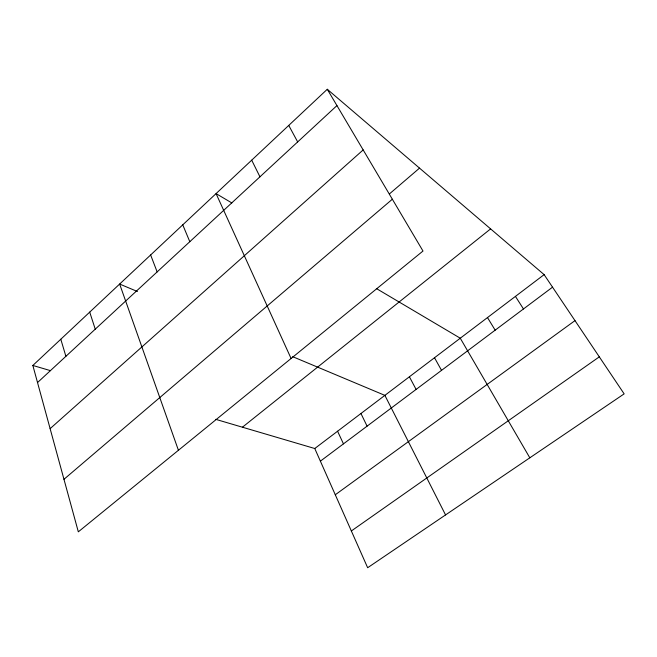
<?xml version="1.0" encoding="UTF-8"?>
<svg xmlns="http://www.w3.org/2000/svg" width="657" height="657" viewBox="0 0 657 657"><rect width="100%" height="100%" fill="white"/><g stroke="black" fill="none" stroke-linecap="round" stroke-linejoin="round"><path stroke-width="0.99" d="M327.285 89.27L422.993 251.031L78.323 531.833L32.85 365.456L327.285 89.27L544.127 274.642L624.15 393.872L367.657 567.73L314.769 448.517L215.693 419.33M37.523 382.563L336.942 105.596M50.121 428.651L363.173 149.919M389.437 193.914L419.527 168.126M63.967 479.298L392.336 199.227M242.425 427.206L490.607 228.891M314.769 448.517L544.127 274.642M320.378 461.157L552.537 287.175M335.284 494.762L574.99 320.624M351.347 530.963L599.307 356.858M32.85 365.456L50.54 370.663M137.444 291.519L119.64 284.046L178.425 450.275M292.669 356.669L384.879 395.366L445.553 514.932M231.814 202.931L216.063 193.601L291.092 358.492M376.371 288.53L460.27 338.215L529.821 457.814M515.433 296.397L523.465 308.962M487.494 317.577L495.164 330.167M434.515 357.737L441.529 370.367M288.743 125.421L297.67 141.92M409.393 376.781L416.103 389.42M251.697 160.177L259.95 176.815M360.948 413.508L367.082 426.155M337.583 431.222L343.455 443.861M182.753 224.842L189.807 241.702M150.634 254.973L157.146 271.908M89.713 312.116L95.249 329.165M60.797 339.234L65.889 356.316"/></g></svg>
